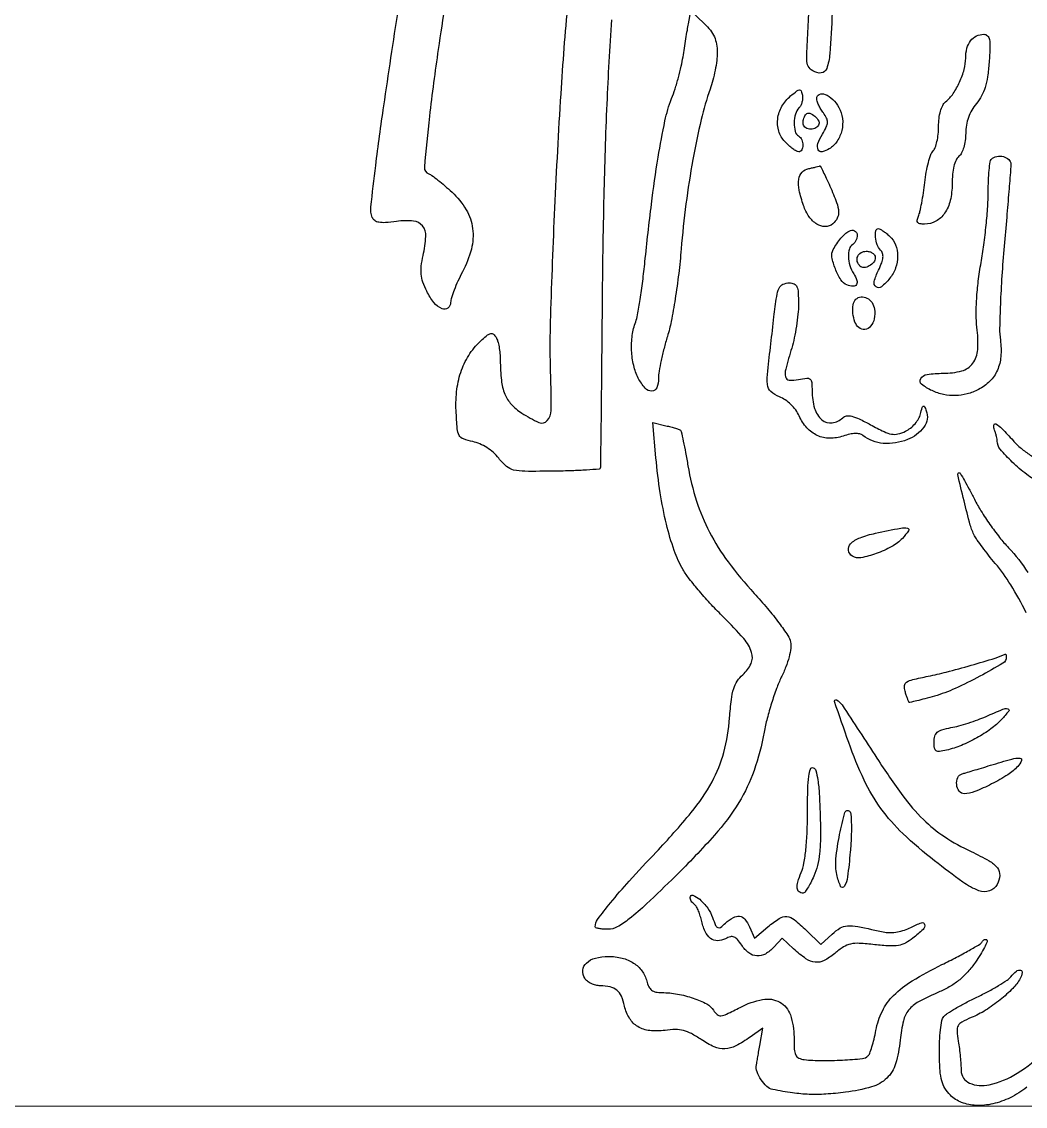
# Model space of a CAD drawing. Header units: millimetres. Extents: x 56222 to 3066687, y -650199 to -121287.
# Drawn here: x 137799.4 to 137805.38, y -183404.18 to -183397.72 of the extents above; entities that cross this region are included whole.
import ezdxf

# ---------------------------------------------------------------- set-up
doc = ezdxf.new("R2010")
doc.units = ezdxf.units.MM
doc.header["$MEASUREMENT"] = 0
doc.layers.add('FURNITURE', color=32, linetype='Continuous', lineweight=9)

msp = doc.modelspace()

# ---------------------------------------------------------------- linework, layer by layer
at = {"transparency": 33554630}
for points in [[(137801.9666, -183397.3347, 0.003614), (137801.8799, -183397.8881, 0.009486), (137801.8281, -183398.2867, 0.004847), (137801.7976, -183398.5897, 0.348072), (137801.8234, -183398.6292, -0.076303), (137801.8422, -183398.6388, -0.010107), (137801.878, -183398.6658, -0.011523), (137801.9193, -183398.6999, -0.009437), (137801.9619, -183398.7382, -0.071181), (137802.046, -183398.8425, -0.101728), (137802.0847, -183398.9545, -0.096538), (137802.0771, -183399.0771, -0.058722), (137802.0242, -183399.2127, 0.014061), (137801.9973, -183399.2668, 0.015786), (137801.9746, -183399.3204, 0.015194), (137801.9581, -183399.3669, 0.077413), (137801.9539, -183399.3939, -0.231389), (137801.9373, -183399.428, -0.281214), (137801.9025, -183399.432, -0.114471), (137801.8541, -183399.3942, -0.056268), (137801.8119, -183399.3279, -0.029395), (137801.7888, -183399.2726, -0.058807), (137801.7785, -183399.2265, -0.056187), (137801.779, -183399.1779, -0.024698), (137801.79, -183399.1144, 0.040696), (137801.8059, -183399.0015, 0.182644), (137801.7863, -183398.9389, 0.208451), (137801.7324, -183398.9098, 0.054143), (137801.6316, -183398.9121, -0.013754), (137801.5651, -183398.9191, -0.060632), (137801.5258, -183398.9174, -0.116862), (137801.5017, -183398.9073, -0.144414), (137801.487, -183398.888, -0.119134), (137801.4789, -183398.8253, -0.004164), (137801.5075, -183398.5801, -0.005374), (137801.5558, -183398.225, -0.001369), (137801.6419, -183397.6506, 0.002374)], [(137802.9117, -183397.7118, 0.006145), (137802.8835, -183398.2132, 0.005508), (137802.8655, -183398.7611, 0.003301), (137802.8556, -183399.4123, -0.000278), (137802.8523, -183399.7794, -0.000455), (137802.849, -183400.0907, -0.000041), (137802.8457, -183400.3697, -0.05041), (137802.8445, -183400.3808, -0.332514), (137802.838, -183400.3864, -0.002456), (137802.7633, -183400.3916, -0.007752), (137802.6757, -183400.3958, -0.004739), (137802.5723, -183400.3982, -0.00447), (137802.3955, -183400.3991, -0.055808), (137802.329, -183400.3914, -0.121712), (137802.286, -183400.3695, -0.04884), (137802.2401, -183400.3215, 0.045143), (137802.2083, -183400.2876, 0.038985), (137802.1693, -183400.258, 0.03971), (137802.1271, -183400.2355, 0.052794), (137802.0857, -183400.2224, -0.037904), (137802.0295, -183400.2065, -0.182988), (137802.0049, -183400.1851, -0.103674), (137801.9933, -183400.146, -0.008332), (137801.9863, -183400.0381, -0.043439), (137801.9912, -183399.9106, -0.056323), (137802.0188, -183399.797, -0.060136), (137802.069, -183399.6983, -0.061244), (137802.141, -183399.6151, -0.018294), (137802.174, -183399.5874, -0.126088), (137802.1932, -183399.579, -0.22357), (137802.2085, -183399.5834, -0.071963), (137802.2241, -183399.6017, -0.07292), (137802.2337, -183399.6233, -0.022564), (137802.2418, -183399.6581, -0.022035), (137802.2474, -183399.6983, -0.022563), (137802.2494, -183399.7385, 0.025583), (137802.256, -183399.8576, 0.070202), (137802.2765, -183399.9391, 0.089541), (137802.3151, -183399.9999, 0.06285), (137802.3773, -183400.0524, 0.039131), (137802.4798, -183400.1081, 0.328219), (137802.5283, -183400.0975, 0.17757), (137802.5521, -183400.0362, 0.01348), (137802.5505, -183399.8554, -0.016598), (137802.5497, -183399.4774, -0.003687), (137802.5745, -183398.8312, -0.004062), (137802.611, -183398.1526, -0.007836), (137802.6532, -183397.6103, -0.001863)], [(137804.2259, -183397.6708, -0.004918), (137804.2109, -183397.914, -0.063627), (137804.193, -183398.003, -0.296371), (137804.1604, -183398.0288, -0.165837), (137804.1092, -183398.0165, -0.264673), (137804.0742, -183397.9507, -0.008132), (137804.0886, -183397.6321, -0.014618)], [(137805.381, -183401.2403, 0.020817), (137805.2883, -183401.0748, 0.035983), (137805.1962, -183400.9469, -0.006496), (137805.1569, -183400.8987, -0.00689), (137805.1197, -183400.8503, -0.006606), (137805.0888, -183400.8079, -0.03117), (137805.073, -183400.7822, -0.056225), (137805.0476, -183400.7186, -0.007023), (137805.0103, -183400.5743, -0.002372), (137804.9732, -183400.4184, -0.483039), (137804.9818, -183400.4075, -0.265792), (137804.9879, -183400.411, -0.002898), (137805.0127, -183400.4537, -0.008086), (137805.0407, -183400.5046, -0.00506), (137805.0719, -183400.5649, 0.023011), (137805.1113, -183400.6347, 0.013429), (137805.1644, -183400.7147, 0.013411), (137805.2221, -183400.7921, 0.02207), (137805.2754, -183400.854, -0.04509), (137805.3902, -183401.0004, -0.03304)], [(137805.3835, -183404.0632, -0.063669), (137805.2846, -183404.1267, -0.052701), (137805.1817, -183404.1628, -0.069158), (137805.0827, -183404.1722, -0.07929), (137804.996, -183404.1544, -0.106693), (137804.9289, -183404.1111, -0.058762), (137804.8967, -183404.0704, -0.073376), (137804.8778, -183404.0262, -0.048161), (137804.8679, -183403.9651, -0.012026), (137804.8637, -183403.864, -0.015016), (137804.8647, -183403.7905, -0.019004), (137804.8702, -183403.7227, -0.017324), (137804.8788, -183403.6673, -0.126775), (137804.8901, -183403.6432, -0.07683), (137804.9107, -183403.625, -0.010268), (137804.9603, -183403.5945, -0.011675), (137805.021, -183403.5608, -0.009575), (137805.0874, -183403.5275, 0.010884), (137805.1541, -183403.4939, 0.01275), (137805.2158, -183403.4591, 0.011729), (137805.2662, -183403.4272, 0.072964), (137805.2889, -183403.4068, -0.046579), (137805.3218, -183403.3739, -0.221943), (137805.347, -183403.3673, -0.418293), (137805.357, -183403.3821, -0.074077), (137805.3445, -183403.4171, -0.072819), (137805.3009, -183403.4759, -0.028463), (137805.2255, -183403.5437, -0.028307), (137805.1378, -183403.6061, -0.041483), (137805.0538, -183403.6497, 0.022627), (137804.9975, -183403.6762, 0.145586), (137804.9754, -183403.698, 0.145817), (137804.9687, -183403.7283, 0.022722), (137804.976, -183403.7899, -0.009593), (137804.9824, -183403.8338, -0.007111), (137804.9879, -183403.8826, -0.007192), (137804.9917, -183403.9289, -0.016052), (137804.993, -183403.9641, 0.301017), (137805.0431, -183404.0392, 0.156524), (137805.1603, -183404.0494, 0.084476), (137805.3263, -183403.9807, 0.053763), (137805.4909, -183403.8508, -0.026281)]]:
    msp.add_lwpolyline(points, format="xyb", dxfattribs=at)
for points in [[(137803.5408, -183397.9078, -0.031671), (137803.5379, -183397.9542, -0.015738), (137803.5286, -183398.0124, -0.015555), (137803.5152, -183398.0723, -0.022021), (137803.4992, -183398.1246, 0.027014), (137803.4458, -183398.3063, 0.013044), (137803.3963, -183398.5438, 0.012328), (137803.3549, -183398.8084, 0.012143), (137803.3264, -183399.0761, -0.009772), (137803.3115, -183399.2225, -0.008843), (137803.2905, -183399.3732, -0.008894), (137803.2669, -183399.5074, -0.027769), (137803.2445, -183399.5963, 0.011612), (137803.2241, -183399.6673, 0.011367), (137803.2068, -183399.7397, 0.011321), (137803.1946, -183399.8039, 0.041445), (137803.1912, -183399.8451, -0.091039), (137803.1807, -183399.9023, -0.313849), (137803.1512, -183399.9224, -0.216604), (137803.1111, -183399.9038, -0.057939), (137803.0708, -183399.844, -0.063454), (137803.0435, -183399.7694, -0.044412), (137803.0315, -183399.6805, -0.044039), (137803.0353, -183399.5899, -0.058446), (137803.0554, -183399.5099, 0.046494), (137803.067, -183399.4682, 0.00607), (137803.0822, -183399.377, 0.007021), (137803.0974, -183399.2681, 0.005821), (137803.1107, -183399.1518, -0.005331), (137803.1494, -183398.8091, -0.009676), (137803.1894, -183398.53, -0.011073), (137803.2298, -183398.3134, -0.041942), (137803.2691, -183398.1814, 0.016147), (137803.2896, -183398.1239, 0.010382), (137803.3098, -183398.0559, 0.010435), (137803.3267, -183397.9885, 0.019237), (137803.3373, -183397.933, -0.002209), (137803.3453, -183397.8811, -0.001757), (137803.3544, -183397.8251, -0.001776), (137803.3632, -183397.7733, -0.004462), (137803.3701, -183397.7355), (137803.3848, -183397.6591), (137803.4628, -183397.7339, -0.034773), (137803.5001, -183397.7749, -0.061607), (137803.5238, -183397.8139, -0.064222), (137803.5366, -183397.8564, -0.041305)], [(137805.1595, -183397.9666, -0.017862), (137805.1504, -183398.0512, -0.039509), (137805.1362, -183398.1145, -0.0493), (137805.1147, -183398.1654, -0.049957), (137805.0838, -183398.2108, 0.042696), (137805.056, -183398.2504, 0.045902), (137805.0361, -183398.2933, 0.045454), (137805.0242, -183398.3396, 0.040387), (137805.0202, -183398.389, -0.034255), (137805.0172, -183398.4314, -0.038017), (137805.0086, -183398.4715, -0.041661), (137804.9957, -183398.5046, -0.106035), (137804.9798, -183398.5247, 0.113165), (137804.9626, -183398.5473, 0.0468), (137804.95, -183398.5837, 0.037886), (137804.942, -183398.6315, 0.022202), (137804.9395, -183398.6894, -0.056779), (137804.9283, -183398.7875, -0.094201), (137804.8949, -183398.8634, -0.117027), (137804.8422, -183398.911, -0.126224), (137804.7752, -183398.9282, -0.038793), (137804.7478, -183398.9261, -0.192553), (137804.7347, -183398.9183, -0.219269), (137804.7316, -183398.9045, -0.050717), (137804.7391, -183398.8811, 0.047618), (137804.748, -183398.8537, 0.009266), (137804.7585, -183398.8026, 0.009769), (137804.7685, -183398.7423, 0.008898), (137804.7765, -183398.6798, -0.01708), (137804.7854, -183398.6183, -0.020438), (137804.7981, -183398.5612, -0.019629), (137804.8124, -183398.5146, -0.112366), (137804.8261, -183398.4929, 0.111291), (137804.8387, -183398.4729, 0.030136), (137804.8492, -183398.4368, 0.028942), (137804.8564, -183398.3932, 0.02646), (137804.8588, -183398.3478, -0.028845), (137804.8616, -183398.299, -0.040804), (137804.8701, -183398.2563, -0.047838), (137804.8834, -183398.2224, -0.102455), (137804.9009, -183398.2005, 0.070167), (137804.9456, -183398.1514, 0.042258), (137804.9843, -183398.0827, 0.042048), (137805.0112, -183398.0077, 0.065302), (137805.0202, -183397.9397, -0.064236), (137805.0276, -183397.882, -0.09937), (137805.0496, -183397.837, -0.11641), (137805.0842, -183397.8087, -0.114109), (137805.1281, -183397.7985, -0.195881), (137805.1495, -183397.8072, -0.154289), (137805.1613, -183397.8294, -0.056004), (137805.1646, -183397.8744, -0.008044)], [(137804.0275, -183398.2371, 0.129597), (137804.0065, -183398.2731, 0.063772), (137803.999, -183398.3259, 0.065721), (137804.0048, -183398.3762, 0.194876), (137804.025, -183398.4037, -0.152387), (137804.0441, -183398.4257, -0.100638), (137804.0512, -183398.4587, -0.125963), (137804.0443, -183398.4869, -0.276951), (137804.026, -183398.4978, -0.133641), (137804.0126, -183398.4942, -0.025321), (137803.9911, -183398.4801, -0.025421), (137803.9671, -183398.4605, -0.020935), (137803.9435, -183398.4373, -0.114828), (137803.9074, -183398.3749, -0.105778), (137803.9011, -183398.3009, -0.099279), (137803.9259, -183398.2271, -0.089163), (137803.978, -183398.1652, -0.009618), (137804.0155, -183398.1353, -0.150939), (137804.0307, -183398.1297, -0.326747), (137804.0404, -183398.136, -0.041528), (137804.0477, -183398.1614, -0.064459), (137804.049, -183398.1813, -0.04998), (137804.0456, -183398.2027, -0.051151), (137804.0381, -183398.2225, -0.080352)], [(137804.2652, -183398.234, -0.097998), (137804.2865, -183398.2991, -0.087569), (137804.2827, -183398.3702, -0.089148), (137804.255, -183398.4346, -0.106907), (137804.2078, -183398.4807, -0.091851), (137804.1659, -183398.4973, -0.343914), (137804.1423, -183398.4853, -0.198604), (137804.1406, -183398.4491, -0.047353), (137804.1668, -183398.3934, 0.02137), (137804.1903, -183398.3495, 0.100224), (137804.1973, -183398.3218, 0.12922), (137804.1921, -183398.2973, 0.045638), (137804.1729, -183398.2665, -0.028716), (137804.1581, -183398.2443, -0.026341), (137804.1454, -183398.22, -0.027295), (137804.1364, -183398.197, -0.073776), (137804.1334, -183398.1798, -0.30763), (137804.1488, -183398.1561, -0.200285), (137804.1827, -183398.1559, -0.096301), (137804.2284, -183398.1859, -0.071544)], [(137804.1441, -183398.3395, -0.16187), (137804.1214, -183398.3585, -0.126874), (137804.0894, -183398.3624, -0.145412), (137804.0625, -183398.3505, -0.219347), (137804.0519, -183398.3275, -0.043328), (137804.0532, -183398.3125, -0.036499), (137804.0571, -183398.297, -0.038029), (137804.0628, -183398.2833, -0.078717), (137804.0696, -183398.2739, -0.287006), (137804.0923, -183398.2687, -0.097507), (137804.1228, -183398.2865, -0.093927), (137804.1451, -183398.3151, -0.262915)], [(137805.2888, -183398.5718, -0.017773), (137805.2874, -183398.6051, -0.000617), (137805.2771, -183398.7344, -0.001152), (137805.2644, -183398.8871, -0.000804), (137805.2494, -183399.0593, 0.005516), (137805.2357, -183399.2366, 0.006441), (137805.2266, -183399.4053, 0.005756), (137805.2225, -183399.5479, 0.038468), (137805.2267, -183399.6187, -0.053915), (137805.2295, -183399.7165, -0.084821), (137805.2088, -183399.7978, -0.09262), (137805.1642, -183399.8627, -0.076753), (137805.0964, -183399.9122, -0.053735), (137805.0285, -183399.9385, -0.059524), (137804.9589, -183399.9486, -0.05951), (137804.8888, -183399.942, -0.053668), (137804.8197, -183399.9191, -0.06162), (137804.758, -183399.8812, -0.382506), (137804.7523, -183399.8475, -0.220405), (137804.7914, -183399.8223, -0.034717), (137804.8851, -183399.8158, 0.065086), (137804.9968, -183399.8012, 0.170423), (137805.0627, -183399.7563, 0.146612), (137805.092, -183399.6747, 0.04428), (137805.0873, -183399.5416, -0.030731), (137805.0826, -183399.4662, -0.016224), (137805.0856, -183399.3725, -0.014852), (137805.0955, -183399.2674, -0.012509), (137805.112, -183399.1568, 0.010401), (137805.1283, -183399.0512, 0.007707), (137805.142, -183398.9338, 0.007796), (137805.1516, -183398.8226, 0.017358), (137805.1546, -183398.7377, -0.00942), (137805.1559, -183398.6685, -0.013493), (137805.1599, -183398.6074, -0.009314), (137805.1655, -183398.5571, -0.165489), (137805.1726, -183398.5427, -0.145573), (137805.2048, -183398.5252, -0.113691), (137805.2447, -183398.526, -0.128761), (137805.2768, -183398.5436, -0.207915)], [(137804.212, -183398.703, -0.01301), (137804.2518, -183398.7997, -0.07292), (137804.2639, -183398.8543, -0.139272), (137804.256, -183398.8926, -0.099784), (137804.2284, -183398.9268, -0.175684), (137804.1837, -183398.9428, -0.140907), (137804.1343, -183398.9285, -0.103197), (137804.0883, -183398.884, -0.065387), (137804.0547, -183398.8172, -0.030003), (137804.0289, -183398.7258, -0.088917), (137804.0264, -183398.661, -0.152632), (137804.0461, -183398.6195, -0.160196), (137804.0855, -183398.5975, 0.003869), (137804.1091, -183398.5928, 0.005593), (137804.1298, -183398.5882, 0.003036), (137804.1473, -183398.5841, 0.087763), (137804.1515, -183398.5822, -0.44884), (137804.1547, -183398.583, -0.002302), (137804.1715, -183398.6162, -0.007531), (137804.1905, -183398.6555, -0.004465)], [(137804.3746, -183398.9939, -0.061875), (137804.3726, -183399.0099, -0.051278), (137804.3667, -183399.0261, -0.053305), (137804.358, -183399.04, -0.08825), (137804.3477, -183399.0492, 0.186398), (137804.3276, -183399.0758, 0.078379), (137804.322, -183399.121, 0.066892), (137804.3309, -183399.1739, 0.064662), (137804.3534, -183399.2232, -0.052539), (137804.3727, -183399.2627, -0.226994), (137804.3702, -183399.2879, -0.283513), (137804.3502, -183399.2982, -0.072022), (137804.3131, -183399.2898, -0.163355), (137804.2772, -183399.2601, -0.046138), (137804.2442, -183399.1942, -0.045921), (137804.2239, -183399.1239, -0.177372), (137804.2311, -183399.0798, -0.041197), (137804.2777, -183399.0111, -0.088538), (137804.3258, -183398.9692, -0.252961), (137804.3583, -183398.9678, -0.287322)], [(137804.5675, -183398.9996, -0.118873), (137804.6025, -183399.0509, -0.090614), (137804.6148, -183399.1179, -0.084784), (137804.6027, -183399.1891, -0.085915), (137804.5676, -183399.2518, -0.050175), (137804.5187, -183399.3011, -0.344078), (137804.4868, -183399.302, -0.309643), (137804.4756, -183399.2699, -0.046563), (137804.5009, -183399.2025, 0.020767), (137804.5204, -183399.1578, 0.066977), (137804.5279, -183399.1263, 0.106251), (137804.5253, -183399.1026, 0.116475), (137804.5131, -183399.0828, -0.110913), (137804.4932, -183399.0513, -0.060879), (137804.4831, -183399.0065, -0.072317), (137804.4848, -183398.9679, -0.360042), (137804.5003, -183398.9551, -0.127166), (137804.5101, -183398.9576, -0.019706), (137804.5275, -183398.9682, -0.02089), (137804.5474, -183398.9826, -0.016815)], [(137804.4822, -183399.127, -0.166767), (137804.4727, -183399.1547, -0.102084), (137804.4463, -183399.1772, -0.110164), (137804.4147, -183399.1864, -0.2156), (137804.3907, -183399.1774, -0.134985), (137804.375, -183399.1497, -0.165081), (137804.3773, -183399.1202, -0.162656), (137804.3972, -183399.0979, -0.130763), (137804.4284, -183399.0896, -0.067898), (137804.449, -183399.0924, -0.0845), (137804.4664, -183399.1006, -0.09971), (137804.4781, -183399.1128, -0.14217)], [(137804.0247, -183399.4056, -0.024309), (137804.0217, -183399.4641, -0.013643), (137804.0127, -183399.5346, -0.01359), (137803.9997, -183399.6056, -0.021532), (137803.9843, -183399.6654, 0.008437), (137803.9486, -183399.7907, 0.119339), (137803.9476, -183399.837, 0.335209), (137803.9695, -183399.8558, 0.065122), (137804.025, -183399.8521, -0.022579), (137804.0739, -183399.8446, -0.207769), (137804.0939, -183399.8509, -0.197014), (137804.1036, -183399.87, -0.020098), (137804.1057, -183399.9218, 0.07231), (137804.1206, -183400.0243, 0.142619), (137804.1647, -183400.0928, 0.215033), (137804.2252, -183400.111, 0.164862), (137804.2878, -183400.0801, -0.166727), (137804.3105, -183400.069, -0.09304), (137804.3414, -183400.0709, -0.05021), (137804.386, -183400.087, -0.01281), (137804.4544, -183400.122, 0.011964), (137804.5339, -183400.1629, 0.067246), (137804.5793, -183400.1777, 0.105937), (137804.617, -183400.1766, 0.052247), (137804.6624, -183400.1603, 0.057687), (137804.6915, -183400.1419, 0.044218), (137804.7187, -183400.1157, 0.045314), (137804.7399, -183400.0862, 0.075724), (137804.7513, -183400.0579, -0.00849), (137804.7609, -183400.0198, -0.20211), (137804.7676, -183400.0113, -0.43112), (137804.7747, -183400.0135, -0.020936), (137804.7856, -183400.0388, -0.258879), (137804.772, -183400.1356, -0.138968), (137804.6729, -183400.2106, -0.110748), (137804.5299, -183400.2325, -0.150529), (137804.4088, -183400.1858, 0.113104), (137804.3892, -183400.1765, 0.061595), (137804.3625, -183400.174, 0.048654), (137804.3296, -183400.1782, 0.027786), (137804.291, -183400.1893, -0.086814), (137804.211, -183400.2024, -0.104889), (137804.1369, -183400.1858, -0.102526), (137804.0747, -183400.1401, -0.079665), (137804.0289, -183400.0694, 0.053221), (137804.0085, -183400.034, 0.04451), (137803.98, -183400.0012, 0.044824), (137803.9463, -183399.9742, 0.056297), (137803.9108, -183399.956, -0.094776), (137803.8599, -183399.9248, -0.193599), (137803.8399, -183399.8833, -0.044694), (137803.8417, -183399.8022, -0.001466), (137803.8789, -183399.4796, -0.007203), (137803.8949, -183399.3586, -0.069966), (137803.9095, -183399.3091, -0.180573), (137803.9323, -183399.2862, -0.108024), (137803.9703, -183399.2779, -0.102422), (137803.999, -183399.2838, -0.192408), (137804.0153, -183399.3003, -0.08885), (137804.0231, -183399.334, -0.012501)], [(137804.4776, -183399.4343, -0.086115), (137804.4758, -183399.4912, -0.1261), (137804.454, -183399.5361, -0.188451), (137804.4201, -183399.5543, -0.206495), (137804.3845, -183399.5439, -0.131324), (137804.3611, -183399.5108, -0.062512), (137804.349, -183399.4596, -0.06335), (137804.3501, -183399.4084, -0.160963), (137804.3666, -183399.3755, -0.175231), (137804.3972, -183399.3612, -0.145575), (137804.4326, -183399.3683, -0.123886), (137804.4626, -183399.3953, -0.112876)], [(137803.3217, -183400.1541, -0.165745), (137803.3263, -183400.1617, -0.001929), (137803.3388, -183400.2198, -0.00561), (137803.3524, -183400.2875, -0.003603), (137803.3667, -183400.3665, 0.034279), (137803.418, -183400.5758, 0.042714), (137803.4949, -183400.7606, 0.040238), (137803.6062, -183400.938, 0.025708), (137803.7617, -183401.1256, -0.011323), (137803.8402, -183401.215, -0.014251), (137803.9087, -183401.3015, -0.012386), (137803.9616, -183401.3762, -0.101019), (137803.9775, -183401.4148, -0.080548), (137803.9786, -183401.4521, -0.031077), (137803.9685, -183401.5032, -0.027655), (137803.9495, -183401.5621, -0.020762), (137803.9224, -183401.6247, 0.024402), (137803.8938, -183401.692, 0.012542), (137803.8643, -183401.7787, 0.012435), (137803.8383, -183401.8697, 0.018332), (137803.8205, -183401.9508, -0.039036), (137803.7603, -183402.1792, -0.054284), (137803.6695, -183402.3699, -0.044047), (137803.5249, -183402.5638, -0.016736), (137803.2917, -183402.8081, -0.004608), (137803.1203, -183402.9729, -0.021962), (137803.0175, -183403.0618, -0.038536), (137802.946, -183403.1099, -0.129406), (137802.8919, -183403.1241, -0.017533), (137802.8623, -183403.1231, -0.028532), (137802.8373, -183403.1199, -0.028084), (137802.8188, -183403.1153, -0.3298), (137802.8146, -183403.1097, -0.159347), (137802.8291, -183403.0653, -0.012889), (137802.9052, -183402.9669, -0.013619), (137803.0168, -183402.8372, -0.005406), (137803.1768, -183402.6651, 0.017031), (137803.3861, -183402.4293, 0.047575), (137803.5102, -183402.2465, 0.060892), (137803.5801, -183402.0714, 0.045705), (137803.6145, -183401.8666, -0.010794), (137803.6252, -183401.7572, -0.044279), (137803.6389, -183401.692, -0.07115), (137803.6599, -183401.647, -0.068939), (137803.6929, -183401.6092, 0.106448), (137803.7423, -183401.5433, 0.190298), (137803.746, -183401.4767, 0.099644), (137803.6989, -183401.3944, 0.018688), (137803.5792, -183401.2674, -0.011324), (137803.5068, -183401.1929, -0.010298), (137803.4354, -183401.1127, -0.010369), (137803.3746, -183401.0385, -0.032439), (137803.3381, -183400.9852, -0.050431), (137803.2847, -183400.8702, -0.024006), (137803.2386, -183400.7135, -0.021329), (137803.2017, -183400.5269, -0.015965), (137803.1764, -183400.3188), (137803.1577, -183400.109), (137803.235, -183400.1276, -0.006434), (137803.2652, -183400.1352, -0.008781), (137803.2923, -183400.143, -0.006168), (137803.3147, -183400.1501, -0.094243)], [(137805.3021, -183400.2151, 0.033121), (137805.3501, -183400.2618, 0.031747), (137805.4046, -183400.3023, 0.03202), (137805.4633, -183400.3353, 0.035216), (137805.5239, -183400.3594, -0.020758), (137805.5853, -183400.3818, -0.057929), (137805.6253, -183400.404, -0.086694), (137805.6493, -183400.4286, -0.113989), (137805.6608, -183400.4577, -0.183076), (137805.6524, -183400.4963, -0.244807), (137805.6218, -183400.5137, -0.094557), (137805.5609, -183400.5042, -0.020999), (137805.4628, -183400.4646, -0.055097), (137805.3837, -183400.4175, -0.030103), (137805.2977, -183400.3441, -0.025989), (137805.2259, -183400.2673, -0.176795), (137805.2084, -183400.2194, 0.046662), (137805.2074, -183400.2078, 0.014731), (137805.2036, -183400.1909, 0.014569), (137805.1984, -183400.1722, 0.015677), (137805.1921, -183400.1542, -0.109965), (137805.1876, -183400.124, -0.547983), (137805.1998, -183400.1173, -0.072785), (137805.2362, -183400.1451, -0.009847)], [(137804.6433, -183400.7978, -0.078796), (137804.5799, -183400.8469, -0.040035), (137804.4877, -183400.8884, -0.037821), (137804.3967, -183400.9132, -0.188274), (137804.3456, -183400.9038, -0.216167), (137804.3222, -183400.869, -0.242835), (137804.3345, -183400.8308, -0.105435), (137804.391, -183400.7943, -0.038917), (137804.4825, -183400.7675, -0.003406), (137804.6335, -183400.7367, -0.095496), (137804.6734, -183400.7365, -0.542248), (137804.6799, -183400.7524, -0.037724)], [(137805.2622, -183401.5046, -0.264292), (137805.2419, -183401.5403, -0.010106), (137805.1043, -183401.6186, -0.018401), (137804.9574, -183401.6913, -0.035229), (137804.834, -183401.7368, -0.004879), (137804.7777, -183401.7525, -0.00785), (137804.7294, -183401.7647, -0.002668), (137804.688, -183401.7742, -0.281167), (137804.6827, -183401.7724, -0.082809), (137804.6798, -183401.7675, -0.004621), (137804.6735, -183401.7506, -0.00702), (137804.6665, -183401.7303, -0.005076), (137804.6593, -183401.7074, -0.100403), (137804.656, -183401.6743, -0.227307), (137804.6688, -183401.6534, -0.086441), (137804.7048, -183401.6381, -0.0085), (137804.7971, -183401.6182, 0.015166), (137804.9045, -183401.5935, 0.005794), (137805.0525, -183401.553, 0.004294), (137805.1965, -183401.5103, 0.041714), (137805.2555, -183401.4868, -0.325057), (137805.2581, -183401.4872, -0.104561), (137805.2603, -183401.4906, -0.05982), (137805.2617, -183401.4967, -0.030302)], [(137804.4918, -183402.1065, 0.013658), (137804.6461, -183402.3292, 0.039543), (137804.7685, -183402.4711, 0.050052), (137804.8941, -183402.5727, 0.035003), (137805.0532, -183402.6616, -0.018638), (137805.1594, -183402.7164, -0.097477), (137805.209, -183402.759, -0.184919), (137805.2228, -183402.8031, -0.107352), (137805.2074, -183402.8571, -0.191226), (137805.1616, -183402.8958, -0.172404), (137805.0993, -183402.8947, -0.065653), (137805.003, -183402.8433, -0.010928), (137804.8348, -183402.7172, -0.023743), (137804.6467, -183402.5546, -0.045854), (137804.5158, -183402.405, -0.046639), (137804.4157, -183402.2358, -0.025449), (137804.3239, -183402.0125, -0.002477), (137804.2394, -183401.7691, -0.687973), (137804.2516, -183401.759, -0.120256), (137804.284, -183401.7892, -0.000841)], [(137805.2333, -183401.876, -0.048046), (137805.1699, -183401.932, -0.029929), (137805.0863, -183401.9854, -0.029432), (137804.9944, -183402.0297, -0.038659), (137804.9058, -183402.0584, -0.024069), (137804.8637, -183402.0664, -0.182597), (137804.8443, -183402.062, -0.215611), (137804.8344, -183402.0464, -0.034649), (137804.8319, -183402.0096, -0.065678), (137804.8365, -183401.9743, -0.15276), (137804.8507, -183401.952, -0.106551), (137804.8789, -183401.9369, -0.02335), (137804.9327, -183401.9243, 0.020401), (137804.9791, -183401.9137, 0.010842), (137805.0356, -183401.897, 0.010774), (137805.0927, -183401.8774, 0.016437), (137805.1412, -183401.8577, -0.006162), (137805.2414, -183401.8147, -0.148381), (137805.2715, -183401.8117, -0.559556), (137805.2766, -183401.8255, -0.021304)], [(137805.3301, -183402.1551, -0.068378), (137805.2717, -183402.2042, -0.022845), (137805.1745, -183402.2594, -0.021546), (137805.0745, -183402.305, -0.09645), (137805.0117, -183402.3172, -0.237404), (137804.9816, -183402.3021, -0.135883), (137804.9666, -183402.2633, -0.131294), (137804.9735, -183402.2213, -0.22306), (137805, -183402.1987, 0.004906), (137805.0203, -183402.1928, 0.000645), (137805.0632, -183402.18, 0.000749), (137805.1141, -183402.1647, 0.000627), (137805.1681, -183402.1483, -0.005814), (137805.2953, -183402.111, -0.0791), (137805.3432, -183402.1054, -0.525415), (137805.3525, -183402.1203, -0.082421)], [(137804.1538, -183402.4404, -0.008551), (137804.1554, -183402.5771, -0.024292), (137804.1503, -183402.6722, -0.034218), (137804.1378, -183402.7449, -0.046185), (137804.1161, -183402.8081, -0.014115), (137804.0973, -183402.8467, -0.021001), (137804.0786, -183402.8793, -0.016986), (137804.0616, -183402.9042, -0.2391), (137804.0523, -183402.9089, -0.168915), (137804.0281, -183402.9005, -0.204607), (137804.0168, -183402.8797, -0.097384), (137804.0205, -183402.8428, -0.025414), (137804.0407, -183402.7866, 0.054366), (137804.057, -183402.7313, 0.018532), (137804.0689, -183402.6483, 0.016089), (137804.0763, -183402.5449, 0.010016), (137804.0788, -183402.4234, -0.005594), (137804.0803, -183402.2893, -0.026449), (137804.086, -183402.2127, -0.052208), (137804.096, -183402.1705, -0.409338), (137804.1124, -183402.1625, -0.254511), (137804.1284, -183402.1796, -0.026489), (137804.1398, -183402.2354, -0.022183), (137804.1484, -183402.3186, -0.007501)], [(137804.3329, -183402.6636, -0.009892), (137804.317, -183402.812, -0.102416), (137804.2972, -183402.8698, -0.61122), (137804.2757, -183402.8685, -0.049053), (137804.253, -183402.7986, -0.080365), (137804.2477, -183402.7045, -0.023287), (137804.2697, -183402.5602, -0.019459), (137804.3014, -183402.4287, -0.572785), (137804.3285, -183402.4217, -0.18245), (137804.337, -183402.4404, -0.011279), (137804.3395, -183402.5024, -0.015543), (137804.3385, -183402.5782, -0.010817)], [(137803.5135, -183403.0537, 0.013588), (137803.5316, -183403.1015, 0.19263), (137803.5441, -183403.1143, 0.268969), (137803.5596, -183403.1127, 0.026102), (137803.5901, -183403.0879, -0.052476), (137803.6369, -183403.0537, -0.170895), (137803.6742, -183403.0466, -0.186217), (137803.7055, -183403.0645, -0.063999), (137803.7336, -183403.1098), (137803.7638, -183403.1761), (137803.8427, -183403.1098, -0.031817), (137803.9104, -183403.0598, -0.16572), (137803.9548, -183403.0487, -0.148402), (137803.9994, -183403.0665, -0.023965), (137804.0705, -183403.1291), (137804.1588, -183403.2147), (137804.2249, -183403.1527, -0.053372), (137804.2731, -183403.1163, -0.126645), (137804.3158, -183403.1036, -0.057093), (137804.3783, -183403.1084, -0.004669), (137804.5392, -183403.1411, 0.062481), (137804.5729, -183403.1439, 0.035739), (137804.6135, -183403.1394, 0.034324), (137804.6556, -183403.1286, 0.039348), (137804.6938, -183403.1125, -0.032367), (137804.7568, -183403.085, -0.461267), (137804.7755, -183403.0956, -0.255594), (137804.7661, -183403.1249, -0.023309), (137804.7062, -183403.1767, -0.045426), (137804.6613, -183403.2059, -0.079003), (137804.6194, -183403.2201, -0.05662), (137804.5661, -183403.2231, -0.014001), (137804.4787, -183403.2157, 0.01385), (137804.3866, -183403.2079, 0.068027), (137804.3347, -183403.2119, 0.088683), (137804.2925, -183403.2293, 0.03283), (137804.2406, -183403.2676, -0.054476), (137804.1769, -183403.3102, -0.14896), (137804.1242, -183403.3202, -0.1256), (137804.0693, -183403.2995, -0.033792), (137803.996, -183403.2406), (137803.9267, -183403.1768), (137803.8775, -183403.2311, -0.080148), (137803.8276, -183403.2711, -0.146028), (137803.7771, -183403.2827, -0.148668), (137803.7292, -183403.2646, -0.084128), (137803.6866, -183403.2188, 0.029194), (137803.6615, -183403.1849, 0.124262), (137803.6412, -183403.1702, 0.16043), (137803.6193, -183403.1688, 0.058718), (137803.5902, -183403.1803, -0.122697), (137803.5429, -183403.1922, -0.16721), (137803.5017, -183403.1781, -0.122174), (137803.4688, -183403.1365, -0.052209), (137803.4464, -183403.0688, 0.023859), (137803.4379, -183403.0376, 0.027446), (137803.4269, -183403.0088, 0.028154), (137803.415, -183402.9858, 0.121405), (137803.4043, -183402.9749, -0.065924), (137803.3948, -183402.9671, -0.052081), (137803.3867, -183402.9565, -0.053445), (137803.3813, -183402.9449, -0.083241), (137803.3795, -183402.934, -0.52052), (137803.3966, -183402.922, -0.095293), (137803.4366, -183402.9458, -0.051855), (137803.4843, -183402.9983, -0.074937)], [(137805.0779, -183403.32, -0.031193), (137805.0334, -183403.3768, -0.037796), (137804.9847, -183403.4239, -0.038127), (137804.9298, -183403.4627, -0.032716), (137804.8669, -183403.495, 0.019015), (137804.7401, -183403.5558, 0.099957), (137804.6806, -183403.6044, 0.116832), (137804.6492, -183403.6686, 0.030262), (137804.6305, -183403.7831, -0.046781), (137804.6027, -183403.9245, -0.131139), (137804.5505, -183404.0099, -0.121519), (137804.4599, -183404.0617, -0.037427), (137804.3047, -183404.0936, -0.01532), (137804.1871, -183404.105, -0.026061), (137804.0884, -183404.1065, -0.025911), (137803.9897, -183404.0976, -0.014938), (137803.8721, -183404.0773, -0.133525), (137803.8363, -183404.0593, -0.062484), (137803.802, -183404.0197, -0.062133), (137803.7782, -183403.9724, -0.123625), (137803.7743, -183403.931, -0.005354), (137803.7758, -183403.9218, -0.000262), (137803.7811, -183403.8913, -0.000425), (137803.7875, -183403.8551, -0.000306), (137803.7947, -183403.8147), (137803.813, -183403.7119), (137803.7374, -183403.7654, -0.034501), (137803.6517, -183403.8176, -0.106936), (137803.5867, -183403.8353, -0.117025), (137803.5236, -183403.8237, -0.045619), (137803.4456, -183403.7806, 0.024867), (137803.387, -183403.7449, 0.061343), (137803.3402, -183403.7266, 0.065458), (137803.2922, -183403.7207, 0.031629), (137803.2304, -183403.7253, -0.060237), (137803.1392, -183403.7267, -0.108717), (137803.0686, -183403.7032, -0.120374), (137803.019, -183403.6544, -0.08465), (137802.9895, -183403.5816, 0.048214), (137802.9705, -183403.5227, 0.116644), (137802.9433, -183403.4863, 0.12099), (137802.9033, -183403.4667, 0.054), (137802.8447, -183403.4603, -0.062171), (137802.8181, -183403.457, -0.050658), (137802.7911, -183403.4471, -0.052454), (137802.7678, -183403.4326, -0.086011), (137802.7521, -183403.4155, -0.168764), (137802.7408, -183403.3676, -0.182601), (137802.7621, -183403.3249, -0.123287), (137802.816, -183403.2953, -0.064107), (137802.8926, -183403.2855, -0.060415), (137802.9748, -183403.2954, -0.082875), (137803.043, -183403.3248, -0.092311), (137803.0928, -183403.3718, -0.096443), (137803.1214, -183403.4328, 0.053335), (137803.1335, -183403.4657, 0.117326), (137803.1505, -183403.4862, 0.113332), (137803.1753, -183403.4972, 0.047822), (137803.2119, -183403.5008, -0.044794), (137803.3036, -183403.5092, -0.037399), (137803.3983, -183403.534, -0.038057), (137803.4781, -183403.5684, -0.133223), (137803.5189, -183403.6062, 0.076988), (137803.5409, -183403.6317, 0.206654), (137803.5633, -183403.6385, 0.085086), (137803.5969, -183403.6289, 0.007281), (137803.6772, -183403.5887, -0.071162), (137803.8115, -183403.5417, -0.176463), (137803.9129, -183403.5576, -0.187579), (137803.9764, -183403.6336, -0.081394), (137803.9981, -183403.7658, 0.013426), (137804, -183403.838, 0.093206), (137804.0084, -183403.8722, 0.178864), (137804.0262, -183403.8902, 0.081729), (137804.0586, -183403.8993, 0.026512), (137804.1621, -183403.9054, 0.015341), (137804.2867, -183403.9022, 0.00904), (137804.4052, -183403.8934, 0.173732), (137804.4382, -183403.878, 0.107964), (137804.4486, -183403.862, 0.014577), (137804.4616, -183403.8239, 0.016254), (137804.4745, -183403.7772, 0.013046), (137804.4855, -183403.7261, -0.068694), (137804.524, -183403.6105, -0.082369), (137804.5909, -183403.5174, -0.060488), (137804.7013, -183403.4314, -0.020814), (137804.8792, -183403.3343, 0.005831), (137804.9658, -183403.2903, 0.008396), (137805.0412, -183403.2493, 0.004959), (137805.1035, -183403.2132, 0.121176), (137805.1177, -183403.1993, -0.062112), (137805.1246, -183403.1907, -0.096465), (137805.1325, -183403.1856, -0.127909), (137805.1402, -183403.1846, -0.166756), (137805.1465, -183403.1877, -0.311472), (137805.1484, -183403.1979, -0.013847), (137805.1319, -183403.232, -0.019172), (137805.1084, -183403.2734, -0.012046)]]:
    msp.add_lwpolyline(points, format="xyb", close=True, dxfattribs=at)
at = {"layer": 'FURNITURE', "lineweight": 0}
msp.add_line((137789.1771, -183404.1774), (137823.1784, -183404.1774), dxfattribs=at)

doc.saveas('drawing.dxf')
